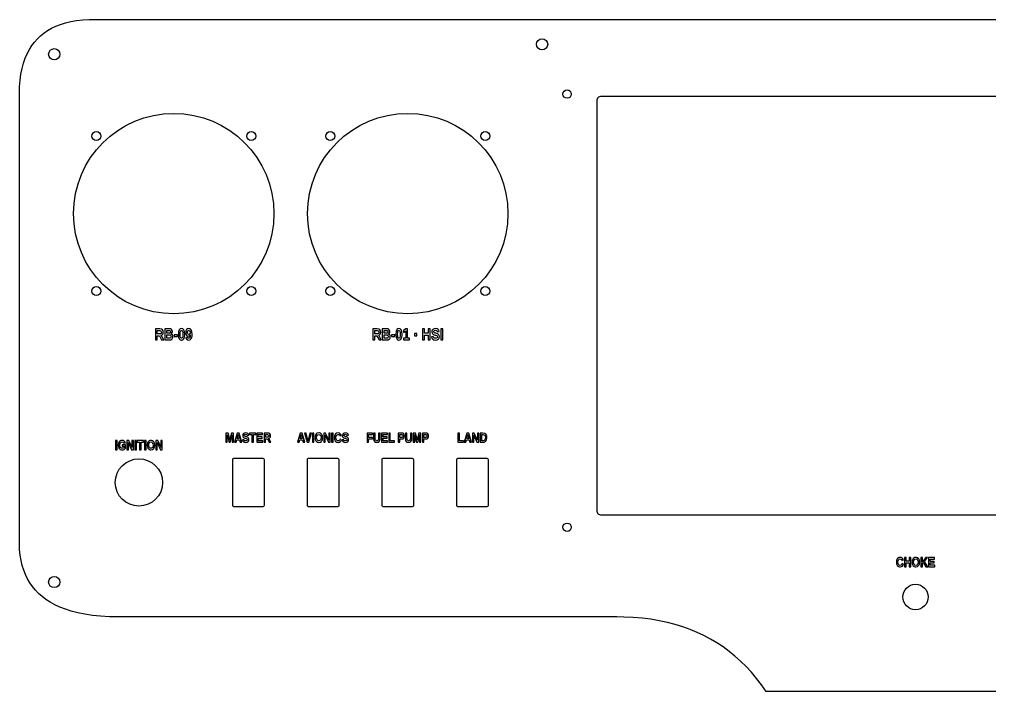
# Model space of a CAD drawing. Header units: metres. Extents: x 0 to 800, y 0 to 270.
# Drawn here: x 0 to 389.8, y 0 to 270 of the extents above; entities that cross this region are included whole.
import ezdxf

# ---------------------------------------------------------------- set-up
doc = ezdxf.new("R2010")
doc.units = ezdxf.units.M

msp = doc.modelspace()

# ---------------------------------------------------------------- linework, layer by layer
at = {"layer": 'CUT'}
for points in [[(500, 0), (300, 0), (298.0865, 2.7392), (296.103, 5.3255), (294.0497, 7.7647), (291.9264, 10.062), (289.7322, 12.2222), (287.4659, 14.2496), (285.1261, 16.148), (282.7105, 17.9207), (280.2169, 19.5702), (277.6423, 21.0989), (274.9836, 22.5082), (272.2372, 23.7991), (269.3993, 24.972), (266.4655, 26.0266), (263.4315, 26.9623), (260.2923, 27.7776), (257.0432, 28.4706), (253.6787, 29.0388), (250.1935, 29.4792), (246.5818, 29.7881), (242.838, 29.9616), (240, 30), (40, 30), (36.158, 30.0727), (32.5973, 30.2838), (29.3012, 30.6231), (26.2536, 31.0813), (23.4392, 31.6498), (20.8431, 32.3209), (18.4512, 33.0878), (16.2503, 33.9447), (14.2275, 34.8869), (12.3712, 35.9106), (10.6705, 37.0135), (9.1155, 38.1941), (7.6976, 39.4524), (6.4092, 40.7897), (5.2441, 42.2082), (4.1976, 43.7116), (3.2661, 45.3045), (2.448, 46.9928), (1.7428, 48.7831), (1.1517, 50.6829), (0.6773, 52.7005), (0.3238, 54.8448), (0.0965, 57.1255), (0.0022, 59.5526), (0, 60), (0, 240), (0.0727, 242.8815), (0.2839, 245.5528), (0.6238, 248.0279), (1.0837, 250.32), (1.6563, 252.4419), (2.3355, 254.4056), (3.1165, 256.2221), (3.9959, 257.9018), (4.9719, 259.4541), (6.0441, 260.8872), (7.2138, 262.2082), (8.4835, 263.4229), (9.8574, 264.5357), (11.3409, 265.5496), (12.9408, 266.466), (14.6649, 267.2849), (16.5223, 268.0049), (18.5226, 268.6231), (20.6768, 269.135), (22.9961, 269.5351), (25.4926, 269.8166), (28.1792, 269.9715), (30, 270), (30, 270), (770, 270)], [(566.5, 239), (233.5, 239), (233.0404, 238.9279), (232.625, 238.7184), (232.2938, 238.3917), (232.0786, 237.9792), (232, 237.5), (232, 237.5), (232, 72.5), (232.0721, 72.0404), (232.2816, 71.625), (232.6083, 71.2938), (233.0208, 71.0786), (233.5, 71), (566.5, 71)]]:
    msp.add_lwpolyline(points, dxfattribs=at)
for points in [[(85.55, 93.1), (85.55, 74.9), (85.621, 74.6432), (85.8138, 74.4593), (86.0386, 74.4001), (86.05, 74.4), (97.95, 74.4), (98.2068, 74.471), (98.3907, 74.6638), (98.4499, 74.8886), (98.45, 74.9), (98.45, 93.1), (98.379, 93.3568), (98.1862, 93.5407), (97.9614, 93.5999), (97.95, 93.6), (86.05, 93.6), (85.7932, 93.529), (85.6093, 93.3362), (85.5651, 93.2218), (85.55, 93.1)], [(115.55, 93.1), (115.55, 74.9), (115.621, 74.6432), (115.8138, 74.4593), (116.0386, 74.4001), (116.05, 74.4), (127.95, 74.4), (128.2068, 74.471), (128.3907, 74.6638), (128.4499, 74.8886), (128.45, 74.9), (128.45, 93.1), (128.379, 93.3568), (128.1862, 93.5407), (127.9614, 93.5999), (127.95, 93.6), (116.05, 93.6), (115.7932, 93.529), (115.6093, 93.3362), (115.5651, 93.2218), (115.55, 93.1)], [(145.55, 93.1), (145.55, 74.9), (145.621, 74.6432), (145.8138, 74.4593), (146.0386, 74.4001), (146.05, 74.4), (157.95, 74.4), (158.2068, 74.471), (158.3907, 74.6638), (158.4499, 74.8886), (158.45, 74.9), (158.45, 93.1), (158.379, 93.3568), (158.1862, 93.5407), (157.9614, 93.5999), (157.95, 93.6), (146.05, 93.6), (145.7932, 93.529), (145.6093, 93.3362), (145.5651, 93.2218), (145.55, 93.1)], [(175.55, 93.1), (175.55, 74.9), (175.621, 74.6432), (175.8138, 74.4593), (176.0386, 74.4001), (176.05, 74.4), (187.95, 74.4), (188.2068, 74.471), (188.3907, 74.6638), (188.4499, 74.8886), (188.45, 74.9), (188.45, 93.1), (188.379, 93.3568), (188.1862, 93.5407), (187.9614, 93.5999), (187.95, 93.6), (176.05, 93.6), (175.7932, 93.529), (175.6093, 93.3362), (175.5651, 93.2218), (175.55, 93.1)]]:
    msp.add_lwpolyline(points, close=True, dxfattribs=at)
for centre, radius in [((210, 260), 2.25), ((14, 256), 2.25), ((220, 240), 1.7), ((62, 192), 40.25), ((156, 192), 40.25), ((30.875, 223.125), 1.8), ((93.125, 223.125), 1.8), ((124.875, 223.125), 1.8), ((187.125, 223.125), 1.8), ((30.875, 160.875), 1.8), ((93.125, 160.875), 1.8), ((124.875, 160.875), 1.8), ((187.125, 160.875), 1.8), ((48, 84), 9.5), ((220, 66), 1.7), ((14, 44), 2.25), ((360, 38), 5.1)]:
    msp.add_circle(centre, radius, dxfattribs=at)
at = {"layer": 'ENGRAVE'}
for points in [[(56.2923, 142.9625), (57.1363, 141.2829), (57.9929, 141.2829), (57.0072, 143.1458), (57.3284, 143.3043), (57.5835, 143.5731), (57.7504, 143.939), (57.8102, 144.3931), (57.7267, 144.9432), (57.4733, 145.3593), (57.0481, 145.6241), (56.4529, 145.7171), (54.6358, 145.7171), (54.6358, 141.2829), (55.3979, 141.2829), (55.3979, 142.9625), (56.2923, 142.9625)], [(56.8701, 144.8349), (57.0096, 144.6123), (57.045, 144.3555), (57.0055, 144.086), (56.8875, 143.8746), (56.686, 143.7366), (56.3931, 143.6881), (55.3979, 143.6881), (55.3979, 144.9915), (56.3742, 144.9915), (56.7347, 144.9231), (56.8701, 144.8349)], [(61.5648, 141.9697), (61.6676, 142.363), (61.6767, 142.5464), (61.6049, 142.9969), (61.4451, 143.2766), (61.1651, 143.4975), (60.7728, 143.6157), (61.1234, 143.7822), (61.2939, 143.9671), (61.4369, 144.3157), (61.4657, 144.6056), (61.3775, 145.0969), (61.1161, 145.4439), (60.691, 145.6495), (60.1178, 145.7171), (58.4518, 145.7171), (58.4518, 141.2829), (60.2721, 141.2829), (60.8138, 141.3537), (61.261, 141.5769), (61.433, 141.7513), (61.5648, 141.9697)], [(60.5444, 144.9054), (60.67, 144.7103), (60.7004, 144.4792), (60.6333, 144.1704), (60.5539, 144.0673), (60.3276, 143.9548), (60.0863, 143.93), (59.214, 143.93), (59.214, 145.0318), (60.08, 145.0318), (60.3504, 145.0002), (60.5444, 144.9054)], [(66.3033, 142.4263), (66.3924, 143.1684), (66.3995, 143.4985), (66.305, 144.6098), (66.1092, 145.1962), (66.0436, 145.3112), (65.769, 145.6089), (65.6483, 145.6786), (65.1555, 145.7843), (64.6374, 145.6786), (64.3597, 145.4738), (64.236, 145.3112), (64.0436, 144.8745), (63.976, 144.6098), (63.8903, 143.8515), (63.8832, 143.4985), (63.976, 142.4232), (64.2343, 141.7179), (64.5101, 141.4064), (64.6296, 141.3323), (65.0078, 141.2221), (65.1335, 141.2157), (65.5374, 141.2885), (65.6388, 141.3337), (65.9199, 141.5588), (66.0388, 141.7211), (66.1892, 142.032), (66.3033, 142.4263)], [(65.6437, 144.273), (65.672, 143.4985), (65.642, 142.7379), (65.5475, 142.2491), (65.3823, 141.9898), (65.1398, 141.9145), (64.891, 141.9898), (64.7287, 142.2491), (64.6391, 142.7379), (64.6107, 143.4985), (64.6374, 144.2667), (64.7272, 144.7555), (64.8942, 145.0116), (65.1492, 145.0855), (65.3901, 145.0131), (65.5524, 144.7601), (65.6437, 144.273)], [(69.0098, 141.8005), (69.2122, 142.2748), (69.3371, 142.958), (69.3641, 143.5342), (69.3642, 143.5645), (69.2792, 144.5575), (69.0318, 145.2491), (68.7577, 145.5686), (68.6287, 145.6532), (68.2581, 145.7721), (68.073, 145.7843), (67.536, 145.6845), (67.136, 145.3937), (66.8872, 144.9243), (66.8007, 144.2919), (66.8746, 143.6761), (67.0856, 143.2115), (67.4163, 142.917), (67.8463, 142.8147), (68.0934, 142.8477), (68.3218, 142.9438), (68.5139, 143.1013), (68.6493, 143.3188), (68.6036, 142.6934), (68.4744, 142.256), (68.276, 141.9991), (68.0132, 141.9145), (67.7657, 141.9861), (67.7155, 142.027), (67.5787, 142.258), (67.5471, 142.374), (66.8668, 142.2584), (67.0195, 141.7858), (67.2557, 141.4614), (67.5817, 141.2756), (68.0037, 141.2157), (68.4265, 141.2885), (68.7586, 141.4914), (68.8915, 141.6316), (69.0098, 141.8005)], [(68.5611, 144.539), (68.5958, 144.1849), (68.55, 143.8714), (68.4272, 143.6495), (68.254, 143.5172), (68.0573, 143.4731), (67.832, 143.5344), (67.6682, 143.7045), (67.5706, 143.9627), (67.5376, 144.2856), (67.5723, 144.6195), (67.6745, 144.8714), (67.8368, 145.0303), (68.0541, 145.0855), (68.2872, 145.0163), (68.4572, 144.8256), (68.5611, 144.539)], [(143.6154, 142.9625), (144.4594, 141.2829), (145.316, 141.2829), (144.3303, 143.1458), (144.6515, 143.3043), (144.9066, 143.5731), (145.0735, 143.939), (145.1333, 144.3931), (145.0498, 144.9432), (144.7963, 145.3593), (144.3712, 145.6241), (143.776, 145.7171), (141.9589, 145.7171), (141.9589, 141.2829), (142.721, 141.2829), (142.721, 142.9625), (143.6154, 142.9625)], [(144.1932, 144.8349), (144.3326, 144.6123), (144.368, 144.3555), (144.3286, 144.086), (144.2106, 143.8746), (144.009, 143.7366), (143.7162, 143.6881), (142.721, 143.6881), (142.721, 144.9915), (143.6973, 144.9915), (144.0578, 144.9231), (144.1932, 144.8349)], [(148.8878, 141.9697), (148.9907, 142.363), (148.9997, 142.5464), (148.928, 142.9969), (148.7682, 143.2766), (148.4881, 143.4975), (148.0959, 143.6157), (148.4465, 143.7822), (148.617, 143.9671), (148.76, 144.3157), (148.7887, 144.6056), (148.7006, 145.0969), (148.4392, 145.4439), (148.014, 145.6495), (147.4409, 145.7171), (145.7749, 145.7171), (145.7749, 141.2829), (147.5952, 141.2829), (148.1369, 141.3537), (148.584, 141.5769), (148.756, 141.7513), (148.8878, 141.9697)], [(147.8675, 144.9054), (147.9931, 144.7103), (148.0235, 144.4792), (147.9564, 144.1704), (147.8769, 144.0673), (147.6507, 143.9548), (147.4094, 143.93), (146.537, 143.93), (146.537, 145.0318), (147.4031, 145.0318), (147.6735, 145.0002), (147.8675, 144.9054)], [(153.6264, 142.4263), (153.7155, 143.1684), (153.7226, 143.4985), (153.6281, 144.6098), (153.4322, 145.1962), (153.3667, 145.3112), (153.0921, 145.6089), (152.9714, 145.6786), (152.4786, 145.7843), (151.9605, 145.6786), (151.6827, 145.4738), (151.559, 145.3112), (151.3667, 144.8745), (151.2991, 144.6098), (151.2134, 143.8515), (151.2063, 143.4985), (151.2991, 142.4232), (151.5574, 141.7179), (151.8332, 141.4064), (151.9527, 141.3323), (152.3309, 141.2221), (152.4566, 141.2157), (152.8605, 141.2885), (152.9619, 141.3337), (153.243, 141.5588), (153.3619, 141.7211), (153.5123, 142.032), (153.6264, 142.4263)], [(152.9668, 144.273), (152.9951, 143.4985), (152.9651, 142.7379), (152.8706, 142.2491), (152.7054, 141.9898), (152.4629, 141.9145), (152.2141, 141.9898), (152.0518, 142.2491), (151.9621, 142.7379), (151.9338, 143.4985), (151.9605, 144.2667), (152.0503, 144.7555), (152.2172, 145.0116), (152.4723, 145.0855), (152.7131, 145.0131), (152.8754, 144.7601), (152.9668, 144.273)], [(154.2749, 141.9413), (154.2749, 141.2829), (156.7345, 141.2829), (156.7345, 141.9413), (155.9, 141.9413), (155.9, 145.7171), (155.2134, 145.7171), (154.3033, 144.9965), (154.3033, 144.3012), (155.1756, 144.965), (155.1756, 141.9413), (154.2749, 141.9413)], [(164.2721, 143.1775), (164.2721, 141.2829), (164.8437, 141.2829), (165.0342, 141.2829), (165.0342, 145.7171), (164.2721, 145.7171), (164.2721, 143.9434), (162.6881, 143.9434), (162.6881, 145.7171), (161.9259, 145.7171), (161.9259, 141.2829), (162.6881, 141.2829), (162.6881, 143.1775), (164.2721, 143.1775)], [(168.6187, 142.0091), (168.7086, 142.5598), (168.6534, 143.006), (168.5022, 143.3312), (168.274, 143.5621), (167.9889, 143.7223), (167.6693, 143.8363), (167.3324, 143.9312), (166.9765, 144.0316), (166.6994, 144.1485), (166.5182, 144.3253), (166.4537, 144.5953), (166.4867, 144.799), (166.5986, 144.968), (166.811, 145.0832), (167.1465, 145.1259), (167.5199, 145.0583), (167.6456, 144.981), (167.8185, 144.7436), (167.8772, 144.5497), (168.6141, 144.6726), (168.4676, 145.1622), (168.1967, 145.5103), (167.7701, 145.7164), (167.1591, 145.7843), (166.5797, 145.715), (166.1214, 145.496), (165.8718, 145.2114), (165.819, 145.1103), (165.7187, 144.7177), (165.7105, 144.5435), (165.7609, 144.1221), (165.9009, 143.8093), (166.1119, 143.5846), (166.3733, 143.4274), (166.6679, 143.3142), (166.9796, 143.2271), (167.3527, 143.124), (167.6676, 142.9991), (167.8866, 142.8067), (167.9685, 142.5074), (167.8997, 142.2072), (167.7638, 142.0579), (167.4698, 141.9407), (167.1717, 141.9145), (166.7922, 141.9632), (166.5324, 142.1017), (166.3687, 142.3142), (166.2774, 142.585), (165.5404, 142.437), (165.7183, 141.9115), (166.038, 141.5282), (166.5119, 141.2947), (167.1497, 141.2157), (167.8535, 141.3119), (168.3384, 141.5848), (168.5038, 141.7793), (168.6187, 142.0091)], [(169.2759, 145.7171), (169.2759, 141.2829), (169.8498, 141.2829), (170.0411, 141.2829), (170.0411, 145.7171), (169.2759, 145.7171)], [(60.8547, 142.9161), (60.9114, 142.6191), (60.8579, 142.3031), (60.7099, 142.1024), (60.4877, 141.9982), (60.2091, 141.9682), (59.214, 141.9682), (59.214, 143.2447), (60.1776, 143.2447), (60.4674, 143.213), (60.6987, 143.1089), (60.8547, 142.9161)], [(62.123, 143.3388), (62.123, 142.5729), (63.1292, 142.5729), (63.4646, 142.5729), (63.4646, 143.3388), (62.123, 143.3388)], [(148.1778, 142.9161), (148.2345, 142.6191), (148.1809, 142.3031), (148.0329, 142.1024), (147.8108, 141.9982), (147.5322, 141.9682), (146.537, 141.9682), (146.537, 143.2447), (147.5007, 143.2447), (147.7904, 143.213), (148.0218, 143.1089), (148.1778, 142.9161)], [(149.4461, 143.3388), (149.4461, 142.5729), (150.4523, 142.5729), (150.7877, 142.5729), (150.7877, 143.3388), (149.4461, 143.3388)], [(158.7861, 143.9031), (158.7861, 142.9491), (159.6742, 142.9491), (159.6742, 143.9031), (158.7861, 143.9031)], [(85.463, 102.3902), (85.463, 100.1685), (86.0223, 100.1685), (86.0223, 103.8315), (85.182, 103.8315), (84.6539, 101.7719), (84.6305, 101.6814), (84.6045, 101.578), (84.5785, 101.4667), (84.5525, 101.3555), (84.4952, 101.0971), (84.4406, 101.3616), (84.3912, 101.5872), (84.3469, 101.7848), (83.8084, 103.8315), (82.9655, 103.8315), (82.9655, 100.1685), (83.5248, 100.1685), (83.5248, 102.3902), (83.5208, 102.6296), (83.5118, 102.8923), (83.4988, 103.1889), (83.5899, 102.7987), (83.6263, 102.6388), (83.6653, 102.477), (83.6991, 102.3301), (83.7278, 102.2138), (84.2689, 100.1685), (84.719, 100.1685), (85.2601, 102.2133), (85.2913, 102.3314), (85.3251, 102.4757), (85.3615, 102.6381), (85.398, 102.8004), (85.4838, 103.1889), (85.4734, 102.9209), (85.4656, 102.6634), (85.463, 102.3902)], [(88.4638, 101.1009), (88.7292, 100.1685), (89.1974, 100.1685), (89.3535, 100.1685), (88.2609, 103.8315), (87.5194, 103.8315), (86.4242, 100.1685), (87.0538, 100.1685), (87.3191, 101.1009), (88.4638, 101.1009)], [(87.9747, 102.9213), (88.0267, 102.7362), (88.3233, 101.6781), (87.4596, 101.6781), (87.7562, 102.7362), (87.8082, 102.9194), (87.8498, 103.0876), (87.8784, 103.2121), (87.8915, 103.2696), (87.9019, 103.2134), (87.9331, 103.0874), (87.9747, 102.9213)], [(92.1351, 100.7684), (92.2093, 101.2234), (92.1637, 101.5919), (92.0388, 101.8606), (91.8503, 102.0513), (91.6148, 102.1837), (91.3508, 102.2778), (91.0725, 102.3562), (90.7785, 102.4391), (90.5495, 102.5357), (90.3999, 102.6818), (90.3466, 102.9048), (90.3739, 103.0731), (90.4663, 103.2127), (90.6418, 103.3079), (90.919, 103.3431), (91.2498, 103.2766), (91.3312, 103.2234), (91.4842, 103.0025), (91.5225, 102.8672), (92.1313, 102.9686), (92.0102, 103.3731), (91.7865, 103.6607), (91.4341, 103.831), (90.9294, 103.887), (90.4507, 103.8298), (90.0721, 103.6489), (89.8223, 103.3303), (89.7327, 102.862), (89.7743, 102.5139), (89.89, 102.2555), (90.0643, 102.0699), (90.2802, 101.94), (90.5235, 101.8465), (90.7811, 101.7745), (91.0893, 101.6894), (91.3494, 101.5862), (91.5303, 101.4273), (91.598, 101.18), (91.53, 100.9135), (91.4289, 100.8087), (91.1562, 100.7065), (90.9398, 100.6902), (90.6262, 100.7304), (90.4117, 100.8449), (90.2764, 101.0204), (90.2009, 101.2442), (89.5922, 101.1219), (89.7391, 100.6878), (90.0032, 100.3711), (90.3947, 100.1782), (90.9216, 100.113), (91.5029, 100.1924), (91.9036, 100.4179), (92.1351, 100.7684)], [(94.036, 100.1685), (94.036, 103.2432), (95.009, 103.2432), (95.009, 103.8315), (92.436, 103.8315), (92.436, 103.2432), (93.4064, 103.2432), (93.4064, 100.1685), (94.036, 100.1685)], [(95.342, 103.8315), (95.342, 100.1685), (97.7926, 100.1685), (97.7926, 100.7568), (95.9715, 100.7568), (95.9715, 101.7225), (97.5767, 101.7225), (97.5767, 102.3108), (95.9715, 102.3108), (95.9715, 103.2432), (97.7068, 103.2432), (97.7068, 103.8315), (95.342, 103.8315)], [(99.6297, 101.556), (100.3269, 100.1685), (101.0345, 100.1685), (100.2202, 101.7074), (100.4856, 101.8384), (100.6963, 102.0604), (100.8342, 102.3627), (100.8836, 102.7378), (100.8146, 103.1922), (100.6052, 103.536), (100.254, 103.7547), (99.7623, 103.8315), (98.2612, 103.8315), (98.2612, 100.1685), (98.8908, 100.1685), (98.8908, 101.556), (99.6297, 101.556)], [(100.107, 103.1027), (100.2289, 102.8959), (100.2514, 102.7068), (100.2188, 102.4841), (100.1214, 102.3094), (99.9549, 102.1955), (99.7129, 102.1554), (98.8908, 102.1554), (98.8908, 103.2321), (99.6973, 103.2321), (99.9324, 103.1997), (100.107, 103.1027)], [(113.7878, 101.1009), (114.0531, 100.1685), (114.5214, 100.1685), (114.6775, 100.1685), (113.5848, 103.8315), (112.8434, 103.8315), (111.7482, 100.1685), (112.3777, 100.1685), (112.6431, 101.1009), (113.7878, 101.1009)], [(113.2987, 102.9213), (113.3507, 102.7362), (113.6473, 101.6781), (112.7836, 101.6781), (113.0801, 102.7362), (113.1322, 102.9194), (113.1738, 103.0876), (113.2024, 103.2121), (113.2154, 103.2696), (113.2258, 103.2134), (113.2571, 103.0874), (113.2987, 102.9213)], [(115.6115, 100.1685), (116.2488, 100.1685), (117.3545, 103.8315), (116.7015, 103.8315), (116.0849, 101.4786), (116.0277, 101.2343), (115.9783, 101.0107), (115.9314, 100.7872), (115.8846, 101.0166), (115.8326, 101.2388), (115.7754, 101.4781), (115.1562, 103.8315), (114.498, 103.8315), (115.6115, 100.1685)], [(117.68, 103.8315), (117.68, 100.1685), (118.3122, 100.1685), (118.3122, 103.8315), (117.68, 103.8315)], [(121.71, 101.2348), (121.8141, 102.0156), (121.7138, 102.7872), (121.4983, 103.2692), (121.4212, 103.3767), (121.0975, 103.6706), (120.9452, 103.7541), (120.5185, 103.8737), (120.2948, 103.887), (119.7958, 103.8143), (119.6456, 103.7555), (119.2832, 103.5065), (119.1695, 103.3807), (118.9384, 102.9737), (118.8769, 102.7912), (118.7781, 102.0156), (118.8729, 101.253), (119.0823, 100.7612), (119.1579, 100.6505), (119.4777, 100.3446), (119.6314, 100.2549), (120.044, 100.1298), (120.2922, 100.113), (120.7749, 100.1857), (120.9308, 100.2483), (121.2928, 100.5026), (121.4094, 100.6335), (121.5828, 100.9088), (121.71, 101.2348)], [(121.1155, 102.5392), (121.1715, 102.0156), (121.1207, 101.4946), (120.962, 101.0818), (120.6888, 100.8102), (120.2922, 100.7124), (119.911, 100.809), (119.6352, 101.078), (119.4687, 101.4894), (119.4128, 102.0156), (119.4675, 102.5392), (119.634, 102.9402), (119.9097, 103.1974), (120.2948, 103.2876), (120.6746, 103.1974), (120.949, 102.9402), (121.1155, 102.5392)], [(122.8068, 102.9907), (124.1154, 100.1685), (124.8542, 100.1685), (124.8542, 103.8315), (124.2949, 103.8315), (124.2949, 101.6991), (124.3013, 101.4414), (124.3157, 101.2123), (124.3339, 100.9831), (123.0045, 103.8315), (122.2865, 103.8315), (122.2865, 100.1685), (122.8459, 100.1685), (122.8459, 102.3301), (122.8406, 102.5484), (122.8276, 102.7617), (122.8068, 102.9907)], [(125.4389, 103.8315), (125.4389, 100.1685), (126.0711, 100.1685), (126.0711, 103.8315), (125.4389, 103.8315)], [(128.358, 100.7738), (128.051, 100.7124), (127.6504, 100.809), (127.3772, 101.078), (127.2198, 101.4894), (127.1691, 102.0156), (127.2198, 102.5392), (127.3758, 102.9402), (127.6452, 103.1974), (128.038, 103.2876), (128.3268, 103.2366), (128.5491, 103.1022), (128.7066, 102.9102), (128.7977, 102.6842), (129.3518, 102.8698), (129.1865, 103.2784), (128.9212, 103.6001), (128.5401, 103.8117), (128.025, 103.887), (127.5148, 103.8143), (127.3642, 103.7555), (127.0127, 103.5107), (126.8998, 103.3807), (126.682, 102.9708), (126.6266, 102.7912), (126.5369, 102.0156), (126.6266, 101.253), (126.8276, 100.7641), (126.9038, 100.6505), (127.2181, 100.3471), (127.3758, 100.2549), (127.7884, 100.1307), (128.051, 100.113), (128.5713, 100.2025), (128.9524, 100.4375), (129.2191, 100.7722), (129.3908, 101.159), (128.8445, 101.4124), (128.7404, 101.159), (128.583, 100.9344), (128.358, 100.7738)], [(132.1776, 100.7684), (132.2518, 101.2234), (132.2062, 101.5919), (132.0814, 101.8606), (131.8928, 102.0513), (131.6573, 102.1837), (131.3933, 102.2778), (131.115, 102.3562), (130.821, 102.4391), (130.5921, 102.5357), (130.4424, 102.6818), (130.3891, 102.9048), (130.4164, 103.0731), (130.5088, 103.2127), (130.6843, 103.3079), (130.9615, 103.3431), (131.2923, 103.2766), (131.3737, 103.2234), (131.5267, 103.0025), (131.565, 102.8672), (132.1738, 102.9686), (132.0527, 103.3731), (131.829, 103.6607), (131.4766, 103.831), (130.9719, 103.887), (130.4932, 103.8298), (130.1146, 103.6489), (129.8648, 103.3303), (129.7752, 102.862), (129.8168, 102.5139), (129.9325, 102.2555), (130.1068, 102.0699), (130.3227, 101.94), (130.566, 101.8465), (130.8236, 101.7745), (131.1318, 101.6894), (131.3919, 101.5862), (131.5728, 101.4273), (131.6405, 101.18), (131.5725, 100.9135), (131.4714, 100.8087), (131.1987, 100.7065), (130.9823, 100.6902), (130.6687, 100.7304), (130.4542, 100.8449), (130.3189, 101.0204), (130.2435, 101.2442), (129.6347, 101.1219), (129.7816, 100.6878), (130.0457, 100.3711), (130.4372, 100.1782), (130.9641, 100.113), (131.5454, 100.1924), (131.9461, 100.4179), (132.1776, 100.7684)], [(140.2704, 102.1276), (140.2704, 103.2709), (141.8573, 103.2709), (141.8573, 103.8592), (139.6408, 103.8592), (139.6408, 100.1963), (140.2704, 100.1963), (140.2704, 101.5394), (141.8105, 101.5394), (141.8105, 102.1276), (140.2704, 102.1276)], [(143.0384, 100.2226), (143.5535, 100.1408), (144.0947, 100.2278), (144.5213, 100.496), (144.7503, 100.8299), (144.8009, 100.9526), (144.8949, 101.4242), (144.9011, 101.6058), (144.9011, 103.8592), (144.2716, 103.8592), (144.2716, 101.6514), (144.2195, 101.2426), (144.0751, 100.9587), (143.8539, 100.7934), (143.5718, 100.7402), (143.2972, 100.7908), (143.0865, 100.9497), (142.9526, 101.2256), (142.9058, 101.6254), (142.9058, 103.8592), (142.2762, 103.8592), (142.2762, 101.5668), (142.371, 100.9214), (142.6352, 100.4777), (143.0384, 100.2226)], [(145.4572, 103.8592), (145.4572, 100.1963), (147.9078, 100.1963), (147.9078, 100.7846), (146.0868, 100.7846), (146.0868, 101.7503), (147.6919, 101.7503), (147.6919, 102.3385), (146.0868, 102.3385), (146.0868, 103.2709), (147.822, 103.2709), (147.822, 103.8592), (145.4572, 103.8592)], [(148.3765, 103.8592), (148.3765, 100.1963), (150.619, 100.1963), (150.619, 100.7846), (149.006, 100.7846), (149.006, 103.8592), (148.3765, 103.8592)], [(154.5817, 102.2402), (154.6467, 102.6958), (154.5791, 103.1679), (154.3722, 103.5358), (154.0224, 103.7744), (153.5229, 103.8592), (152.1727, 103.8592), (152.1727, 100.1963), (152.8022, 100.1963), (152.8022, 101.4839), (153.5489, 101.4839), (154.0392, 101.5838), (154.3814, 101.8522), (154.5817, 102.2402)], [(153.8727, 103.1129), (153.9908, 102.8828), (154.012, 102.6828), (153.9793, 102.4346), (153.8805, 102.2411), (153.7128, 102.1162), (153.4708, 102.0721), (152.8022, 102.0721), (152.8022, 103.2598), (153.4526, 103.2598), (153.6981, 103.2231), (153.8727, 103.1129)], [(155.8256, 100.2226), (156.3407, 100.1408), (156.8818, 100.2278), (157.3085, 100.496), (157.5374, 100.8299), (157.588, 100.9526), (157.6821, 101.4242), (157.6883, 101.6058), (157.6883, 103.8592), (157.0587, 103.8592), (157.0587, 101.6514), (157.0067, 101.2426), (156.8622, 100.9587), (156.6411, 100.7934), (156.3589, 100.7402), (156.0843, 100.7908), (155.8736, 100.9497), (155.7397, 101.2256), (155.6929, 101.6254), (155.6929, 103.8592), (155.0633, 103.8592), (155.0633, 101.5668), (155.1582, 100.9214), (155.4223, 100.4777), (155.8256, 100.2226)], [(160.7418, 102.418), (160.7418, 100.1963), (161.3012, 100.1963), (161.3012, 103.8592), (160.4609, 103.8592), (159.9327, 101.7997), (159.9093, 101.7091), (159.8833, 101.6058), (159.8573, 101.4944), (159.8313, 101.3833), (159.774, 101.1248), (159.7194, 101.3893), (159.67, 101.615), (159.6258, 101.8125), (159.0872, 103.8592), (158.2443, 103.8592), (158.2443, 100.1963), (158.8037, 100.1963), (158.8037, 102.418), (158.7997, 102.6573), (158.7907, 102.9201), (158.7776, 103.2167), (158.8687, 102.8264), (158.9051, 102.6665), (158.9441, 102.5047), (158.978, 102.3578), (159.0066, 102.2416), (159.5477, 100.1963), (159.9978, 100.1963), (160.5389, 102.2411), (160.5701, 102.3592), (160.6039, 102.5035), (160.6404, 102.6658), (160.6768, 102.8282), (160.7626, 103.2167), (160.7522, 102.9487), (160.7444, 102.6911), (160.7418, 102.418)], [(164.2942, 102.2402), (164.3592, 102.6958), (164.2916, 103.1679), (164.0846, 103.5358), (163.7348, 103.7744), (163.2353, 103.8592), (161.8851, 103.8592), (161.8851, 100.1963), (162.5147, 100.1963), (162.5147, 101.4839), (163.2613, 101.4839), (163.7516, 101.5838), (164.0938, 101.8522), (164.2942, 102.2402)], [(163.5851, 103.1129), (163.7033, 102.8828), (163.7244, 102.6828), (163.6918, 102.4346), (163.5929, 102.2411), (163.4252, 102.1162), (163.1833, 102.0721), (162.5147, 102.0721), (162.5147, 103.2598), (163.1651, 103.2598), (163.4106, 103.2231), (163.5851, 103.1129)], [(176.1758, 103.8315), (176.1758, 100.1685), (178.4184, 100.1685), (178.4184, 100.7568), (176.8054, 100.7568), (176.8054, 103.8315), (176.1758, 103.8315)], [(180.6973, 101.1009), (180.9627, 100.1685), (181.431, 100.1685), (181.587, 100.1685), (180.4944, 103.8315), (179.753, 103.8315), (178.6577, 100.1685), (179.2873, 100.1685), (179.5526, 101.1009), (180.6973, 101.1009)], [(180.2082, 102.9213), (180.2603, 102.7362), (180.5568, 101.6781), (179.6931, 101.6781), (179.9897, 102.7362), (180.0417, 102.9194), (180.0834, 103.0876), (180.112, 103.2121), (180.125, 103.2696), (180.1354, 103.2134), (180.1666, 103.0874), (180.2082, 102.9213)], [(182.5125, 102.9907), (183.8211, 100.1685), (184.5599, 100.1685), (184.5599, 103.8315), (184.0006, 103.8315), (184.0006, 101.6991), (184.007, 101.4414), (184.0214, 101.2123), (184.0396, 100.9831), (182.7102, 103.8315), (181.9922, 103.8315), (181.9922, 100.1685), (182.5515, 100.1685), (182.5515, 102.3301), (182.5463, 102.5484), (182.5333, 102.7617), (182.5125, 102.9907)], [(187.7109, 101.2227), (187.815, 101.7764), (187.8242, 102.0274), (187.7527, 102.6777), (187.7057, 102.8358), (187.4733, 103.2834), (187.3767, 103.3974), (187.028, 103.6576), (186.8732, 103.7248), (186.232, 103.8315), (185.1446, 103.8315), (185.1446, 100.1685), (186.3595, 100.1685), (186.8172, 100.2412), (186.9371, 100.288), (187.2935, 100.5268), (187.4013, 100.6416), (187.577, 100.9039), (187.7109, 101.2227)], [(187.1178, 102.5779), (187.1894, 102.0274), (187.123, 101.4769), (186.9383, 101.0791), (186.6587, 100.8376), (186.3075, 100.7568), (185.7742, 100.7568), (185.7742, 103.2432), (186.219, 103.2432), (186.6131, 103.1728), (186.9188, 102.9549), (187.1178, 102.5779)], [(38.5965, 100.8315), (38.5965, 97.1685), (39.2287, 97.1685), (39.2287, 100.8315), (38.5965, 100.8315)], [(41.4986, 97.7386), (41.2347, 97.7124), (40.8326, 97.8088), (40.5491, 98.0777), (40.3826, 98.4897), (40.3293, 99.0168), (40.3826, 99.5399), (40.5465, 99.9405), (40.8274, 100.1976), (41.2321, 100.2876), (41.5182, 100.2418), (41.738, 100.1192), (41.8967, 99.939), (41.9995, 99.7212), (42.5797, 99.9352), (42.4028, 100.328), (42.1244, 100.6275), (41.7368, 100.8195), (41.2321, 100.887), (40.7079, 100.8143), (40.5531, 100.7555), (40.1899, 100.5105), (40.073, 100.3811), (39.8482, 99.9774), (39.7882, 99.7919), (39.6945, 99.0168), (39.783, 98.2537), (39.9821, 97.7641), (40.0574, 97.6508), (40.3676, 97.3506), (40.5322, 97.2549), (40.9493, 97.131), (41.2191, 97.113), (41.6729, 97.165), (42.0698, 97.3038), (42.3976, 97.5064), (42.6447, 97.749), (42.6447, 99.0999), (41.3335, 99.0999), (41.3335, 98.5338), (42.0672, 98.5338), (42.0672, 98.0237), (41.9253, 97.9072), (41.7316, 97.8078), (41.4986, 97.7386)], [(43.7233, 99.9907), (45.0319, 97.1685), (45.7707, 97.1685), (45.7707, 100.8315), (45.2114, 100.8315), (45.2114, 98.6991), (45.2178, 98.4414), (45.2322, 98.2123), (45.2504, 97.9831), (43.921, 100.8315), (43.203, 100.8315), (43.203, 97.1685), (43.7623, 97.1685), (43.7623, 99.3301), (43.7571, 99.5484), (43.7441, 99.7617), (43.7233, 99.9907)], [(46.3554, 100.8315), (46.3554, 97.1685), (46.9876, 97.1685), (46.9876, 100.8315), (46.3554, 100.8315)], [(48.9233, 97.1685), (48.9233, 100.2432), (49.8963, 100.2432), (49.8963, 100.8315), (47.3233, 100.8315), (47.3233, 100.2432), (48.2937, 100.2432), (48.2937, 97.1685), (48.9233, 97.1685)], [(50.2293, 100.8315), (50.2293, 97.1685), (50.8614, 97.1685), (50.8614, 100.8315), (50.2293, 100.8315)], [(54.2592, 98.2348), (54.3633, 99.0156), (54.2631, 99.7872), (54.0475, 100.2692), (53.9705, 100.3767), (53.6468, 100.6706), (53.4944, 100.7541), (53.0678, 100.8737), (52.844, 100.887), (52.3451, 100.8143), (52.1948, 100.7555), (51.8324, 100.5065), (51.7187, 100.3807), (51.4876, 99.9737), (51.4262, 99.7912), (51.3273, 99.0156), (51.4222, 98.253), (51.6316, 97.7612), (51.7071, 97.6505), (52.0269, 97.3446), (52.1806, 97.2549), (52.5932, 97.1298), (52.8414, 97.113), (53.3241, 97.1857), (53.48, 97.2483), (53.842, 97.5026), (53.9587, 97.6335), (54.1321, 97.9088), (54.2592, 98.2348)], [(53.6647, 99.5392), (53.7207, 99.0156), (53.6699, 98.4946), (53.5112, 98.0818), (53.2381, 97.8102), (52.8414, 97.7124), (52.4602, 97.809), (52.1844, 98.078), (52.0179, 98.4894), (51.9621, 99.0156), (52.0167, 99.5392), (52.1832, 99.9402), (52.459, 100.1974), (52.844, 100.2876), (53.2238, 100.1974), (53.4982, 99.9402), (53.6647, 99.5392)], [(55.3561, 99.9907), (56.6646, 97.1685), (57.4035, 97.1685), (57.4035, 100.8315), (56.8441, 100.8315), (56.8441, 98.6991), (56.8506, 98.4414), (56.865, 98.2123), (56.8832, 97.9831), (55.5538, 100.8315), (54.8358, 100.8315), (54.8358, 97.1685), (55.3951, 97.1685), (55.3951, 99.3301), (55.3899, 99.5484), (55.3769, 99.7617), (55.3561, 99.9907)], [(354.1129, 50.7738), (353.806, 50.7124), (353.4053, 50.809), (353.1322, 51.078), (352.9747, 51.4894), (352.924, 52.0156), (352.9747, 52.5392), (353.1308, 52.9402), (353.4001, 53.1974), (353.793, 53.2876), (354.0817, 53.2366), (354.3041, 53.1022), (354.4616, 52.9102), (354.5526, 52.6842), (355.1067, 52.8698), (354.9415, 53.2784), (354.6761, 53.6001), (354.2951, 53.8117), (353.7799, 53.887), (353.2698, 53.8143), (353.1192, 53.7555), (352.7676, 53.5107), (352.6547, 53.3807), (352.4369, 52.9708), (352.3815, 52.7912), (352.2919, 52.0156), (352.3815, 51.253), (352.5826, 50.7641), (352.6587, 50.6505), (352.9731, 50.3471), (353.1308, 50.2549), (353.5433, 50.1307), (353.806, 50.113), (354.3263, 50.2025), (354.7073, 50.4375), (354.9741, 50.7722), (355.1458, 51.159), (354.5994, 51.4124), (354.4954, 51.159), (354.3379, 50.9344), (354.1129, 50.7738)], [(357.4943, 51.7336), (357.4943, 50.1685), (358.1238, 50.1685), (358.1238, 53.8315), (357.4943, 53.8315), (357.4943, 52.3663), (356.1857, 52.3663), (356.1857, 53.8315), (355.5561, 53.8315), (355.5561, 50.1685), (356.1857, 50.1685), (356.1857, 51.7336), (357.4943, 51.7336)], [(361.5286, 51.2348), (361.6326, 52.0156), (361.5324, 52.7872), (361.3169, 53.2692), (361.2398, 53.3767), (360.9161, 53.6706), (360.7637, 53.7541), (360.3371, 53.8737), (360.1133, 53.887), (359.6144, 53.8143), (359.4642, 53.7555), (359.1018, 53.5065), (358.9881, 53.3807), (358.757, 52.9737), (358.6955, 52.7912), (358.5966, 52.0156), (358.6915, 51.253), (358.9009, 50.7612), (358.9765, 50.6505), (359.2962, 50.3446), (359.4499, 50.2549), (359.8626, 50.1298), (360.1107, 50.113), (360.5935, 50.1857), (360.7493, 50.2483), (361.1114, 50.5026), (361.228, 50.6335), (361.4014, 50.9088), (361.5286, 51.2348)], [(360.934, 52.5392), (360.9901, 52.0156), (360.9392, 51.4946), (360.7806, 51.0818), (360.5074, 50.8102), (360.1107, 50.7124), (359.7295, 50.809), (359.4538, 51.078), (359.2873, 51.4894), (359.2314, 52.0156), (359.286, 52.5392), (359.4525, 52.9402), (359.7283, 53.1974), (360.1133, 53.2876), (360.4932, 53.1974), (360.7675, 52.9402), (360.934, 52.5392)], [(363.1067, 51.8524), (364.1837, 50.1685), (364.9252, 50.1685), (363.5385, 52.2832), (364.8211, 53.8315), (364.0875, 53.8315), (362.7347, 52.1717), (362.7347, 53.8315), (362.1051, 53.8315), (362.1051, 50.1685), (362.7347, 50.1685), (362.7347, 51.5062), (363.1067, 51.8524)], [(365.2575, 53.8315), (365.2575, 50.1685), (367.7081, 50.1685), (367.7081, 50.7568), (365.8871, 50.7568), (365.8871, 51.7225), (367.4922, 51.7225), (367.4922, 52.3108), (365.8871, 52.3108), (365.8871, 53.2432), (367.6223, 53.2432), (367.6223, 53.8315), (365.2575, 53.8315)]]:
    msp.add_lwpolyline(points, close=True, dxfattribs=at)

doc.saveas('drawing.dxf')
